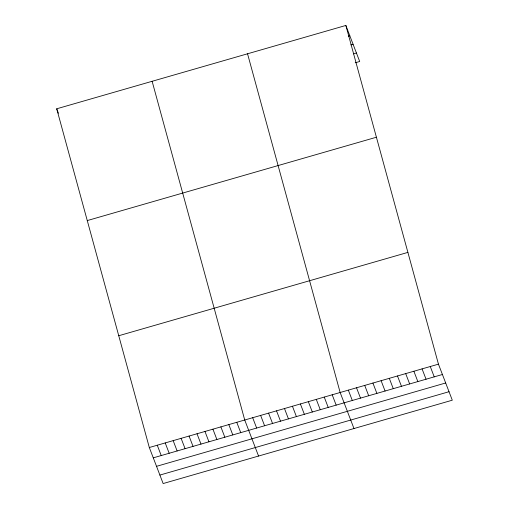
<?xml version="1.0" encoding="UTF-8"?>
<svg xmlns="http://www.w3.org/2000/svg" width="509" height="509" viewBox="0 0 509 509"><rect width="100%" height="100%" fill="white"/><g stroke="black" fill="none" stroke-linecap="round" stroke-linejoin="round"><path stroke-width="0.76" d="M345.853 25.45L438.453 364.158L452.291 400.201L163.147 483.55L149.309 447.513L56.709 108.799L345.853 25.45L359.691 61.487L355.218 62.779M348.334 36.215L349.823 35.783M350.847 44.913L353.081 44.27M353.456 53.865L356.434 53.006M87.268 220.575L376.412 137.226M118.75 335.736L407.9 252.388M149.309 447.513L438.453 364.158M153.279 457.846L442.423 374.497M156.537 466.327L445.68 382.978M159.89 475.069L449.033 391.714M430.264 366.518L434.228 376.857M422.069 368.885L426.039 379.218M413.881 371.246L417.844 381.578M405.686 373.606L409.656 383.939M397.491 375.966L401.461 386.306M389.302 378.327L393.266 388.666M381.107 380.694L385.078 391.027M372.919 383.054L376.883 393.387M364.724 385.415L368.688 395.748M356.529 387.775L360.499 398.114M348.341 390.136L352.304 400.475M353.978 428.54L340.146 392.496L247.546 53.789M332.192 394.793L336.163 405.126M324.246 397.084L328.21 407.416M316.293 399.374L320.256 409.713M308.339 401.665L312.31 412.004M300.386 403.961L304.357 414.294M292.44 406.252L296.403 416.585M284.486 408.542L288.45 418.882M276.533 410.839L280.504 421.172M268.58 413.13L272.55 423.463M260.633 415.42L264.597 425.759M252.68 417.711L256.644 428.05M258.559 456.045L244.727 420.008L152.127 81.294M236.774 422.298L240.744 432.631M228.827 424.589L232.791 434.928M220.874 426.879L224.838 437.218M212.921 429.176L216.891 439.509M204.968 431.467L208.938 441.799M197.021 433.757L200.985 444.096M189.068 436.048L193.032 446.387M56.709 108.799L58.408 113.233M181.115 438.344L185.085 448.677M173.162 440.635L177.132 450.968M165.215 442.925L169.179 453.264M157.262 445.216L161.232 455.555"/></g></svg>
